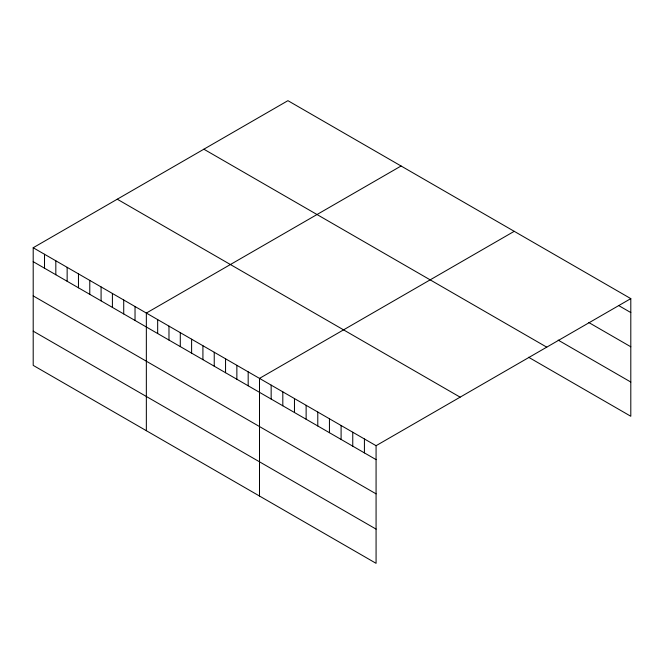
<?xml version="1.0" encoding="UTF-8"?>
<svg xmlns="http://www.w3.org/2000/svg" width="664" height="664" viewBox="0 0 664 664"><rect width="100%" height="100%" fill="white"/><g stroke="black" fill="none" stroke-linecap="round" stroke-linejoin="round"><path stroke-width="1" d="M33.2 247.738L376.073 445.693L376.073 563.329L33.2 365.374L33.2 247.738L287.927 100.671L630.8 298.626L630.8 416.262L528.569 357.24M401.073 166L146.346 313.059L146.346 430.695M514.226 231.321L259.499 378.389L259.499 496.025M376.073 445.693L630.8 298.626M619.139 305.83L630.8 312.561M588.653 322.447L630.8 346.782M558.167 340.109L630.8 382.041M203.865 149.201L546.738 347.156M117.262 199.208L460.135 397.163M33.2 261.674L376.073 459.629M33.2 295.895L376.073 493.85M33.2 331.153L376.073 529.108M364.42 438.962L364.42 452.898M352.758 432.231L352.758 446.166M341.097 425.499L341.097 439.435M329.444 418.768L329.444 432.704M317.782 412.037L317.782 425.973M306.129 405.314L306.129 419.241M294.467 398.583L294.467 412.51M282.814 391.851L282.814 405.787M271.153 385.12L271.153 399.056M248.178 371.857L248.178 385.792M236.865 365.324L236.865 379.26M225.552 358.792L225.552 372.728M214.24 352.26L214.24 366.196M202.918 345.728L202.918 359.656M191.605 339.196L191.605 353.123M180.293 332.664L180.293 346.591M168.98 326.132L168.98 340.059M157.667 319.591L157.667 333.527M135.033 306.527L135.033 320.463M123.72 299.995L123.72 313.931M112.407 293.463L112.407 307.399M101.086 286.931L101.086 300.867M89.773 280.399L89.773 294.335M78.46 273.867L78.46 287.803M67.147 267.335L67.147 281.27M55.826 260.803L55.826 274.738M44.513 254.27L44.513 268.206"/></g></svg>
